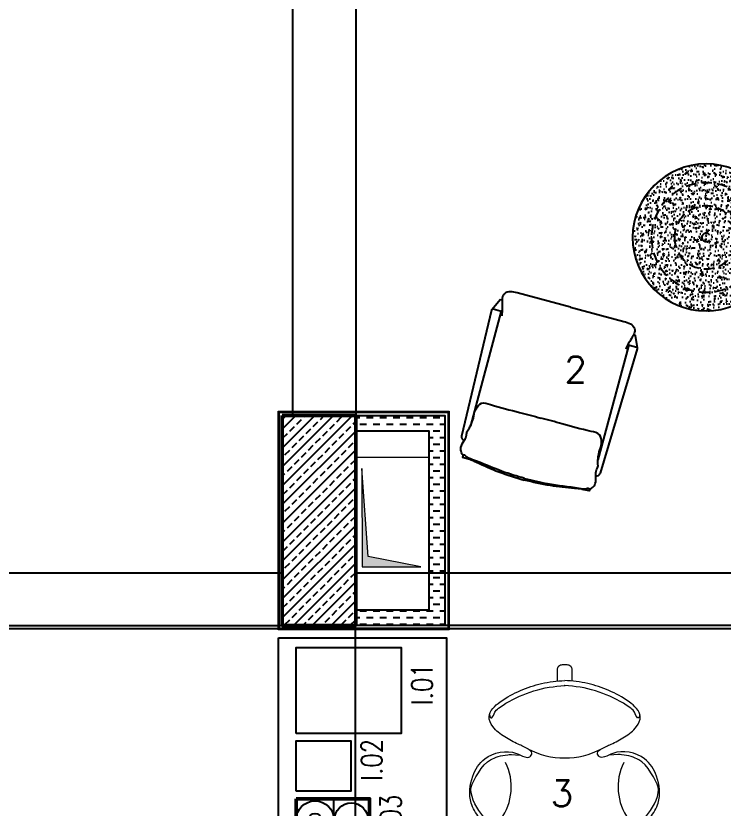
# Model space of a CAD drawing. Extents: x 820 to 5791, y 1495 to 5010.
# Drawn here: x 3283 to 3620.4, y 2819.1 to 3196.8 of the extents above; entities that cross this region are included whole.
import ezdxf
from ezdxf.enums import TextEntityAlignment as Align

# ---------------------------------------------------------------- set-up
doc = ezdxf.new("R2010")
doc.units = 0
doc.header["$LTSCALE"] = 20
for name, pattern in [('ACAD_ISO03W100', [30, 12, -18]), ('CACHE', [0.375, 0.25, -0.125]), ('DASHED2', [0.375, 0.25, -0.125]), ('HIDDEN', [0.375, 0.25, -0.125])]:
    doc.linetypes.add(name, pattern=pattern)
doc.layers.get('0').update_dxf_attribs({"linetype": 'CONTINUOUS', "lineweight": 15})
for name, color, linetype, lineweight in [('-DWG_ANA', 7, 'CONTINUOUS', 50), ('-DWG_DETAY1', 7, 'CONTINUOUS', 25), ('6_S_Furniture', 155, 'CONTINUOUS', 13), ('_00_TT_PLASTER INTERIOR', 60, 'CONTINUOUS', 0), ('_00_TT_SHAFT SPACE', 20, 'CONTINUOUS', 0), ('_00_TT_WALL LOBBY CERAMIC TILE BIG SIZE', 40, 'CONTINUOUS', 0), ('KOLON', 7, 'CONTINUOUS', 50), ('NO', 7, 'CONTINUOUS', 30)]:
    doc.layers.add(name, color=color, linetype=linetype, lineweight=lineweight)
for name, color, linetype in [('0_V_Hidden', 9, 'HIDDEN'), ('2_V_Wall', 43, 'CONTINUOUS'), ('2_V_Wall_Gasblock', 133, 'CONTINUOUS'), ('6-V-FABRIC', 145, 'CONTINUOUS'), ('6_V_Furniture_Fixed', 42, 'CONTINUOUS'), ('6_V_MARBLE', 210, 'CONTINUOUS'), ('7_V_Border', 83, 'CONTINUOUS'), ('BL-H', 210, 'CONTINUOUS'), ('BL-I', 151, 'CONTINUOUS'), ('Kiriş', 7, 'CONTINUOUS'), ('TARAMA', 8, 'CONTINUOUS'), ('V_KAPLAMA_01', 71, 'CONTINUOUS')]:
    doc.layers.add(name, color=color, linetype=linetype)
doc.layers.add('_00_TT_AREA', color=140, linetype='CONTINUOUS', plot=False)
doc.styles.add('ROMANS', font='romans.shx', dxfattribs={"width": 0.8})
doc.styles.get("Standard").update_dxf_attribs({"font": 'txttw.shx'})

# ---------------------------------------------------------------- blocks, each defined once
blk = doc.blocks.new('Poltrona Swan Lintz bege1')
at = {"ltscale": 0.1}
blk.add_wipeout([(0.03170102016667897, 0.06144991035688463), (0.025843155790454375, 0.075592045980585), (0.011701020166697162, 0.08144991035689486), (-0.008298979833284648, 0.08144991035689486), (-0.02244111545704186, 0.075592045980585), (-0.028298979833238036, 0.061449910356969895), (-0.02829897983329488, 0.019927531969443635), (-0.028032142921659897, 0.017248525662694192), (-0.11176752597563677, 0.0018666587023119519), (-0.18622673909470677, -0.026523049874839444), (-0.23864231886943799, -0.05491323301376383), (-0.2871393896279244, -0.09505071812876054), (-0.29723535005635426, -0.11601979222459136), (-0.29817198031437897, -0.12454900299317728), (-0.2970838048658493, -0.13627779706044407), (-0.29345296203257476, -0.14667639449524472), (-0.2859305452187755, -0.16026452156489768), (-0.2731030037428752, -0.1761044442181401), (-0.2514278416894058, -0.19380607268269046), (-0.19778510168092112, -0.22617593079826293), (-0.14441077564433158, -0.25149486572789215), (-0.1327606929214653, -0.2595907739243444), (-0.12935394958654456, -0.26701624188990536), (-0.1299734554111467, -0.27567936694342166), (-0.1358571446433814, -0.2837236634529745), (-0.14390748815989696, -0.28619897762877144), (-0.15815073512018785, -0.28279589519883075), (-0.173055180234428, -0.2769784565574298), (-0.19685530424334274, -0.2673256561619439), (-0.20769288526994956, -0.2651602308199017), (-0.2382361385285776, -0.2633402864440484), (-0.2547990307770647, -0.26491630607168304), (-0.2680090497619858, -0.2682657630220149), (-0.284965193533651, -0.2743728983993492), (-0.30231566623027106, -0.282450414232585), (-0.32285524717235603, -0.29786085848689936), (-0.3372482529320564, -0.3130306999253776), (-0.34731225972922175, -0.32745358114289047), (-0.3571704828523252, -0.34577546183669483), (-0.364470954970443, -0.3639502283828051), (-0.370188724381876, -0.38503073662721476), (-0.3735491394551502, -0.4067476322009611), (-0.37473212622992946, -0.43098017970061164), (-0.3719729011569086, -0.4562553394020483), (-0.3634948292711613, -0.48226084966262306), (-0.3538337706104073, -0.5003857872231094), (-0.3390270426998825, -0.5227884245499297), (-0.3224652278531437, -0.542489381738136), (-0.3015647174306366, -0.562978586021103), (-0.27928513317249326, -0.5797249216490172), (-0.2521272978659397, -0.5975425607985869), (-0.271928943783621, -0.6394914817210804), (-0.2740974452667899, -0.6478188404480534), (-0.272721603635091, -0.6553178654875467), (-0.2683430442066026, -0.6624424612928976), (-0.26238016984058277, -0.6661151726032131), (-0.24429393742801153, -0.6746526310727177), (-0.2378116423636243, -0.6765663986601282), (-0.22905560090762833, -0.6755897204811561), (-0.2236772129480471, -0.6724647312466345), (-0.2176702465459357, -0.6651038571297079), (-0.19994546749393294, -0.6275546878378009), (-0.19821398684402425, -0.6229587480099212), (-0.16409906843870203, -0.6342530177813899), (-0.12931839533905531, -0.6423409739734893), (-0.09782595141695083, -0.6480281221871849), (-0.05541943096596924, -0.6525468993309573), (0.0017010201666778357, -0.6553196404317987), (0.06285123407397464, -0.6519892892549137), (0.11663619107167733, -0.6460178785428639), (0.16671165493136186, -0.6348984217843281), (0.20442285993183873, -0.6223381955016407), (0.22533558414886556, -0.6651038571297079), (0.22893481996183596, -0.6704782156906788), (0.23249886390610186, -0.6735301224131831), (0.23616310618396597, -0.6753102036004748), (0.2408465702185083, -0.6764804729175751), (0.24563238738934956, -0.6766835853537714), (0.2519592750309414, -0.6746526310727177), (0.27004550744351263, -0.6661151726032131), (0.27414904855021405, -0.6634110418590637), (0.2777518789462192, -0.6595020765856816), (0.2804798593777491, -0.6549761810153711), (0.2815626478192712, -0.6502756467149311), (0.2813557867437737, -0.6461099435256585), (0.2795942813865224, -0.6394914817210804), (0.2618695023345765, -0.6019423124292302), (0.2583027565075895, -0.5959184054775051), (0.28065870801597725, -0.5815472388336218), (0.2985683520568614, -0.5677911168984906), (0.3105975390699598, -0.5569734814235971), (0.3270537685762065, -0.5416859486669523), (0.3468456329228786, -0.5166575610842301), (0.3584740266023516, -0.49956289711946056), (0.36623993614014694, -0.4843095328100162), (0.37412543723735325, -0.4608040139370644), (0.3782723553576943, -0.4372595809993527), (0.3781775440313879, -0.42509798660077536), (0.37770456480180314, -0.4113973883922881), (0.3755950127935819, -0.3961810399006538), (0.37322580703977337, -0.3843388255712341), (0.37022524404540036, -0.37280175445769714), (0.3634139121783164, -0.3529551068071157), (0.3551998036437283, -0.3342540512616097), (0.33916914770392737, -0.3117565015814421), (0.3211043578564272, -0.29300751529748936), (0.3075053969537862, -0.28385891355659965), (0.2911892296340568, -0.27506955507305975), (0.2763781921178179, -0.26955372365719654), (0.25981745467228734, -0.2652484993085409), (0.24446771643891907, -0.2633649636559312), (0.22884862784715665, -0.2626920350705575), (0.21147983932593206, -0.26444126974311644), (0.19384062304493455, -0.26941894811540124), (0.17645722056883528, -0.27697845655683295), (0.16375203319148568, -0.28209734027805666), (0.15553792465715333, -0.284384727994194), (0.15055602042525607, -0.2850571820177663), (0.14476714251907197, -0.28478810549600553), (0.13938121274955506, -0.2830393453852196), (0.1357460603104812, -0.27954135060195995), (0.1330525567249765, -0.27456319766787374), (0.1318404801113502, -0.2689125907101868), (0.1335912574421343, -0.2636653612543398), (0.13870783685308652, -0.2577456777749205), (0.1478128159778862, -0.25149486572775004), (0.20670910577524637, -0.22387905184677948), (0.25068863232024796, -0.19649588877712176), (0.2730102352343806, -0.17905004910488742), (0.29293785216157175, -0.15529396161900877), (0.30000991517582065, -0.13983558662636142), (0.3019998756248583, -0.12702763910129988), (0.30063739038985204, -0.11601979222459136), (0.29732934040742975, -0.10649714794467968), (0.2902044847230911, -0.09505119269056195), (0.2795877709901333, -0.08360523743633053), (0.2553990313905956, -0.06346009043440404), (0.22533306696729483, -0.0435859182012166), (0.18577088630277672, -0.02416542701720914), (0.14103933355670506, -0.005853986682296863), (0.1024834458317514, 0.0060105320503112125), (0.05593108466189278, 0.014256991872485969), (0.03578475524349756, 0.016924978125643975), (0.03170102016667897, 0.01722191359854719)], dxfattribs=at).dxf.layer = '6_S_Furniture'
at = {"layer": '6_S_Furniture', "ltscale": 0.2}
for points in [[(0.03170102016669318, 0.01992753196935837), (0.03170102016669318, 0.06144991035682779, 0.4142135623730951), (0.01170102016669716, 0.08144991035686644), (-0.008298979833298858, 0.08144991035686644, 0.4142135623730951), (-0.02829897983329488, 0.06144991035682779), (-0.02829897983329488, 0.01992753196935837)], [(-0.1999454674939614, -0.6275546878378577), (-0.2176702465459215, -0.6651038571297363, -0.4142135623730951), (-0.2442939374280257, -0.6746526310727745), (-0.2623801698405686, -0.6661151726032131, -0.4142135623730951), (-0.2719289437835926, -0.6394914817211088), (-0.2542041647316324, -0.6019423124292302)], [(0.207610805096877, -0.6275546878378577), (0.2253355841488371, -0.6651038571297363, 0.4142135623730951), (0.2519592750309414, -0.6746526310727745), (0.2700455074434984, -0.6661151726032131, 0.4142135623730951), (0.2795942813865082, -0.6394914817211088), (0.2618695023345481, -0.6019423124292302)]]:
    blk.add_lwpolyline(points, format="xyb", dxfattribs=at)
at = {"layer": '6_S_Furniture', "ltscale": 0.1}
for centre, radius, start, end in [((0.001701020166706257, 0.02597697769368779), 0.3135909449695394, 242.2294975852277, 297.7705024148588), ((-0.4258705200262511, -0.4025895601397451), 0.2157863226606062, 323.4201932087306, 26.6325073058884), ((0.4292725603596637, -0.4025895601397451), 0.2157863226606062, 153.3674926941116, 216.5798067912694), ((0.001701020166706257, -1.370331941333973), 0.7926117046025419, 79.0911116418709, 100.9088883581291)]:
    blk.add_arc(centre, radius, start, end, dxfattribs=at)
at = {"layer": '6_S_Furniture', "ltscale": 0.2}
blk.add_spline([(0.001701020166706257, -0.6553196404318555), (-0.1409937266983121, -0.6398613542249336), (-0.2647996807462505, -0.5898188674345874), (-0.3375818011141973, -0.5243150296735735), (-0.3691778480750827, -0.4665231201025222), (-0.3626190706564785, -0.359915014685555), (-0.3153791033181506, -0.2912565331579344), (-0.1898120637168859, -0.2696232203303452), (-0.1561532998459967, -0.2834612270092407), (-0.1365937726284443, -0.2828843479365446), (-0.1285842263080355, -0.2684784534712321), (-0.1421530917866818, -0.2528923831637258), (-0.1828919131012441, -0.2331409372814619), (-0.2362696239918165, -0.203849365900453), (-0.2836669818577917, -0.163243929244743), (-0.2982989798332483, -0.1239826435385112), (-0.2537191927898448, -0.0647949989890435), (-0.1739443549512316, -0.02041447346783798), (-0.09017257695188619, 0.00785454766167959), (0.001701020166706257, 0.01992753196935837)], degree=3, dxfattribs=at)
at = {"layer": '6_S_Furniture', "ltscale": 0.1}
blk.add_spline([(0.001701020166805733, -0.6553196404318555), (0.1443957670318241, -0.6398613542249336), (0.2682017210797625, -0.5898188674345874), (0.3409838414477093, -0.5243150296735735), (0.3725798884085947, -0.4665231201025222), (0.3660211109899905, -0.359915014685555), (0.3187811436516625, -0.2912565331579344), (0.1932141040503979, -0.2696232203303452), (0.1595553401795087, -0.2834612270092407), (0.1399958129619563, -0.2828843479365446), (0.1319862666415474, -0.2684784534712321), (0.1455551321201938, -0.2528923831637258), (0.1862939534347561, -0.2331409372814619), (0.2396716643253285, -0.203849365900453), (0.2870690221913037, -0.163243929244743), (0.3017010201667603, -0.1239826435385112), (0.2571212331233568, -0.0647949989890435), (0.1773463952847436, -0.02041447346783798), (0.09357461728539818, 0.00785454766167959), (0.001701020166805733, 0.01992753196935837)], degree=3, dxfattribs=at)
for points, knots in [([(-0.2972353500563401, -0.1160197922246198), (-0.28883822996238, -0.1493169626421604), (-0.2789853000551972, -0.1107704923945221), (-0.2657910859551293, -0.091384054660125), (-0.2459473630348157, -0.07940834077544423), (-0.1960868508782596, -0.04979807165710781), (-0.1596532639876074, -0.03418485675734928), (-0.0806109722735755, -0.008267318711148164), (-0.04010560200856617, -0.003713944060621088), (0.003126589234611288, -2.351258928001698e-05), (0.003264305744210105, -1.175706631784124e-05), (0.003402040333526202, -5.684341886080801e-14)], [1.046073253048352, 1.046073253048352, 1.046073253048352, 1.046073253048352, 1.094915048651805, 1.094915048651805, 1.148838955910308, 1.148838955910308, 1.278443010208612, 1.278443010208612, 1.408047064506915, 1.408047064506915, 1.40846118396435, 1.40846118396435, 1.40846118396435, 1.40846118396435]), ([(0.300637390389852, -0.1160197922246198), (0.2922402702958919, -0.1493169626421604), (0.2823873403887092, -0.1107704923945221), (0.2691931262886413, -0.091384054660125), (0.2493494033683277, -0.07940834077544423), (0.1994888912117716, -0.04979807165710781), (0.1630553043211194, -0.03418485675734928), (0.08401301260708749, -0.008267318711148164), (0.04350764234207816, -0.003713944060621088), (0.0002754510989007031, -2.351258928001698e-05), (0.0001377345893018855, -1.175706631784124e-05), (-1.4210854715202e-14, -5.684341886080801e-14)], [1.046073253048352, 1.046073253048352, 1.046073253048352, 1.046073253048352, 1.094915048651805, 1.094915048651805, 1.148838955910308, 1.148838955910308, 1.278443010208612, 1.278443010208612, 1.408047064506915, 1.408047064506915, 1.40846118396435, 1.40846118396435, 1.40846118396435, 1.40846118396435]), ([(0.003832668801464933, -0.6552055666277852), (-0.07535765000682204, -0.6455143428975703), (-0.1491819748576972, -0.630316157444156), (-0.2457409922337916, -0.5845409498083995), (-0.3000458514935644, -0.547097372290807), (-0.351589913293779, -0.4813637665409374), (-0.3769099570603203, -0.4279145770045716), (-0.362848940242543, -0.3787398206913508), (-0.3253375422065119, -0.3114102548563551), (-0.2736019750136762, -0.2853994200800116), (-0.2535969020353832, -0.2775845175744962), (-0.2225138153581838, -0.274582442580936), (-0.202257260610736, -0.2726199268516325), (-0.173055180234428, -0.2769784565574014)], [0, 0, 0, 0, 0.1977182118637404, 0.1977182118637404, 0.3954364237274808, 0.3954364237274808, 0.5235525769425549, 0.5235525769425549, 0.6516687301576289, 0.6516687301576289, 0.7247006206645942, 0.7247006206645942, 0.7265871785289995, 0.7265871785289995, 0.7265871785289995, 0.7265871785289995]), ([(-0.0004306284679529426, -0.6552055666277852), (0.07875969034033403, -0.6455143428975703), (0.1525840151912092, -0.630316157444156), (0.2491430325673036, -0.5845409498083995), (0.3034478918270764, -0.547097372290807), (0.354991953627291, -0.4813637665409374), (0.3803119973938323, -0.4279145770045716), (0.366250980576055, -0.3787398206913508), (0.3287395825400239, -0.3114102548563551), (0.2770040153471882, -0.2853994200800116), (0.2569989423688952, -0.2775845175744962), (0.2259158556916958, -0.274582442580936), (0.205659300944248, -0.2726199268516325), (0.17645722056794, -0.2769784565574014)], [0, 0, 0, 0, 0.1977182118637404, 0.1977182118637404, 0.3954364237274808, 0.3954364237274808, 0.5235525769425549, 0.5235525769425549, 0.6516687301576289, 0.6516687301576289, 0.7247006206645942, 0.7247006206645942, 0.7265871785289995, 0.7265871785289995, 0.7265871785289995, 0.7265871785289995])]:
    blk.add_open_spline(points, degree=3, knots=knots, dxfattribs=at)
blk = doc.blocks.new('MASA 58789')
at = {"layer": '6_V_MARBLE'}
h = blk.add_hatch(dxfattribs=at)
h.set_pattern_fill('AR-CONC', color=256, scale=0.03)
h.set_pattern_definition([(50, (113966.1488920263, -2807.412973828415), (5.465540069880118, -0.4781725661670921), [0.5715, -6.2865]), (355, (113966.1488920263, -2807.412973828415), (-1.05730264274908, 5.731705357171054), [0.4572, -5.0292175251]), (100.4514447, (113966.6043522363, -2807.452821433415), (4.408237412710601, 5.253532557365852), [0.485700264, -5.342707338]), (46.1842, (113966.1488920263, -2805.888973828416), (8.132371226763897, -1.261269837981814), [0.85725, -9.429749999999999]), (96.63555761, (113966.8265890263, -2805.994078828416), (7.12212402154509, 7.422783737931645), [0.7285506942, -8.0140682448]), (351.1841511700001, (113966.1488920263, -2805.888973828416), (7.12212402194931, 7.422783737565979), [0.6857990120999999, -7.5437919576]), (21, (113966.9108920263, -2806.269973828415), (4.548431738073974, -3.067955945612628), [0.5715, -6.2865]), (326.0000000000001, (113966.9108920263, -2806.269973828415), (1.854060850429412, 5.525638983669578), [0.4572, -5.029199999999999]), (71.451445, (113967.2899280043, -2806.525636825415), (6.402492578361485, 2.457683066577159), [0.485700264, -5.342698128]), (37.50000000000001, (113966.1488920263, -2807.412973828415), (0.0926580975177545, 2.536651166194593), [0, -4.96824, 0, -5.1054, 0, -5.04825]), (7.499999999999999, (113966.1488920263, -2807.412973828415), (2.004589875309172, 3.005417244543585), [0, -2.91084, 0, -4.85394, 0, -1.92405]), (327.5, (113964.4496320263, -2807.412973828415), (4.067717855006141, -0.1718623197802033), [0, -1.905, 0, -5.9436, 0, -7.886699999999999]), (317.5, (113963.6876320263, -2807.412973828415), (4.443875441580541, 0.7627947309999908), [0, -2.4765, 0, -3.94716, 0, -5.6007])])
edge = h.paths.add_edge_path()
edge.add_ellipse((113931.1488920263, -2772.412973828415), major_axis=(35, 0), ratio=1, start_angle=0, end_angle=360)
at = {"layer": '0_V_Hidden', "linetype": 'DASHED2'}
for radius in [26.0522610860072, 15, 2]:
    blk.add_circle((113931.1488920263, -2772.412973828415), radius, dxfattribs=at)
at = {"layer": '6_V_MARBLE'}
blk.add_circle((113931.1488920263, -2772.412973828415), 35, dxfattribs=at)
blk = doc.blocks.new('SANDALYE 8799')
at = {"layer": '6-V-FABRIC'}
for points in [[(113479.0000413221, -2835.162149397767), (113452.7298869514, -2835.162149397767)], [(113479.0000413221, -2835.162149397767), (113505.2701956928, -2835.162149397767)]]:
    blk.add_lwpolyline(points, dxfattribs=at)
for points in [[(113479.0000413221, -2750.717578835796), (113475.2454248859, -2750.793163405106), (113466.4394033807, -2751.004388066611), (113456.5193458455, -2752.752965145898), (113449.9031849068, -2753.12635506679), (113448.4635563189, -2754.224478767886), (113447.9353568523, -2753.773626950425), (113447.2109673833, -2754.232328457531), (113446.385652982, -2755.208832276057), (113445.4854812547, -2757.570737901149), (113446.4815925643, -2760.457192121569), (113447.1862586986, -2763.116371988292), (113446.4314444691, -2765.294388736994), (113447.4103649413, -2766.796953592274), (113447.6109180217, -2768.902728872334), (113448.20803292, -2771.480239495339), (113447.6872299095, -2774.349859552021), (113448.1040145546, -2777.347716603334), (113449.592507543, -2780.864225168597), (113458.0196959109, -2780.239263690333), (113467.1425792865, -2780.526601202428), (113475.4808498422, -2780.492978794226), (113479.0000413221, -2780.475627439855)], [(113479.0000413222, -2750.717578835796), (113482.7546577583, -2750.793163405106), (113491.5606792638, -2751.004388066611), (113501.4807367964, -2752.752965145898), (113508.0968977387, -2753.12635506679), (113509.5365263252, -2754.224478767886), (113510.0647257921, -2753.773626950425), (113510.789115261, -2754.232328457531), (113511.6144296619, -2755.208832276057), (113512.5146013891, -2757.570737901149), (113511.5184900801, -2760.457192121569), (113510.8138239456, -2763.116371988292), (113511.568638175, -2765.294388736994), (113510.5897177034, -2766.796953592274), (113510.3891646221, -2768.902728872334), (113509.7920497247, -2771.480239495339), (113510.3128527346, -2774.349859552021), (113509.8960680895, -2777.347716603334), (113508.4075751015, -2780.864225168597), (113499.980386733, -2780.239263690333), (113490.8575033577, -2780.526601202428), (113482.519232802, -2780.492978794226), (113479.0000413221, -2780.475627439855)]]:
    blk.add_open_spline(points, degree=3, knots=[0.7279681433619958, 0.7279681433619958, 0.7279681433619958, 0.7279681433619958, 11.96313156688698, 27.0944938208915, 31.13047745154887, 31.46687265865481, 32.08666150590851, 32.72970046109477, 33.72022700283022, 36.03318992948041, 39.80979703288189, 42.57531991011842, 44.10280525464039, 46.3329043666037, 47.46927014248562, 50.44499752422576, 54.19635711643871, 55.96489563176463, 59.65602999902503, 64.03276654849178, 78.38745301620293, 88.83566793961221, 88.83566793961221, 88.83566793961221, 88.83566793961221], dxfattribs=at)
for points in [[(113452.7298869514, -2835.162149397767), (113449.3999237971, -2834.838438009894), (113446.9116634364, -2833.219681269691), (113446.502811734, -2830.872391496021), (113446.7155626199, -2829.679136527529), (113447.5533201082, -2826.715868189029), (113448.4487238365, -2822.666201326969)], [(113505.2701956928, -2835.162149397767), (113508.6001588471, -2834.838438009894), (113511.0884192078, -2833.219681269691), (113511.4972709102, -2830.872391496021), (113511.2845200243, -2829.679136527529), (113510.4467625361, -2826.715868189029), (113509.5513588078, -2822.666201326969)]]:
    blk.add_spline(points, degree=3, dxfattribs=at)
at = {"layer": '6_V_Furniture_Fixed'}
for points in [[(113447.7807868452, -2753.936148009825), (113447.7807868452, -2752.936148009825), (113451.2350508666, -2752.734140980156), (113451.2827938204, -2753.075193381093)], [(113510.219295799, -2753.936148009825), (113510.219295799, -2752.936148009825), (113506.7650317776, -2752.734140980156), (113506.7172888238, -2753.075193381093)], [(113443.2224469724, -2824.639224730763), (113445.6481522054, -2830.071381450756), (113446.6194062495, -2830.071381450756)], [(113447.5599962148, -2824.372096791722), (113447.8823097938, -2825.404404099843)], [(113510.4400864295, -2824.372096791722), (113510.1177728505, -2825.404404099843)], [(113514.7776356718, -2824.639224730763), (113512.3519304388, -2830.071381450756), (113511.3806763947, -2830.071381450756)]]:
    blk.add_lwpolyline(points, dxfattribs=at)
for points in [[(113444.8182759846, -2762.551164790608), (113443.0811368178, -2824.276613943806, 0.4224784968187059), (113443.5809389282, -2824.790679873389), (113447.0666694616, -2824.790679873389, 0.4142135623762916), (113447.5666694616, -2824.290679873389), (113447.5666694616, -2768.290679873389)], [(113513.1818066596, -2762.551164790608), (113514.9189458264, -2824.276613943806, -0.4224784968187059), (113514.419143716, -2824.790679873389), (113510.9334131827, -2824.790679873389, -0.4142135623762916), (113510.4334131827, -2824.290679873389), (113510.4334131827, -2768.290679873389)]]:
    blk.add_lwpolyline(points, format="xyb", dxfattribs=at)
for points in [[(113451.2589223435, -2752.904667180625), (113452.4724267725, -2752.696367911509), (113457.4628049759, -2751.839764418677), (113466.6605519671, -2750.269725480037), (113474.7473107141, -2750.034876486646), (113479.0000413221, -2749.928278929936)], [(113506.7411603007, -2752.904667180625), (113505.5276558717, -2752.696367911509), (113500.537277668, -2751.839764418677), (113491.3395306772, -2750.269725480037), (113483.2527719302, -2750.034876486646), (113479.0000413221, -2749.928278929936)]]:
    blk.add_open_spline(points, degree=3, knots=[0, 0, 0, 0, 3.694403594011092, 15.19275144832296, 27.93683933390469, 27.93683933390469, 27.93683933390469, 27.93683933390469], dxfattribs=at)
for points in [[(113446.5404624277, -2760.794541754451), (113445.4554833646, -2761.190645221934), (113444.8182734386, -2762.551174523287)], [(113511.4596202166, -2760.794541754451), (113512.5445992797, -2761.190645221934), (113513.1818092056, -2762.551174523287)]]:
    blk.add_spline(points, degree=3, dxfattribs=at)
blk = doc.blocks.new('hgghgd')
at = {"layer": '_00_TT_SHAFT SPACE'}
h = blk.add_hatch(color=252, dxfattribs=at)
h.dxf.hatch_style = 1
h.paths.add_polyline_path([(-7216.812271401239, 7610.970745178563), (-7216.700667109737, 7564.199231577894), (-7188.753715765208, 7564.199231577894), (-7213.691382671397, 7569.100164300907)])
for points in [[(-7219.700667109737, 7561.199231577894), (-7184.700667109737, 7561.199231577894), (-7184.700667109737, 7616.197230260821), (-7219.700667109737, 7616.197230260821)], [(-7216.812271401239, 7610.970745178563), (-7216.700667109737, 7564.199231577894), (-7188.753715765208, 7564.199231577894), (-7213.691382671397, 7569.100164300907)]]:
    blk.add_lwpolyline(points, close=True, dxfattribs=at)
blk = doc.blocks.new('ANI-M200')
at = {"layer": '-DWG_ANA', "color": 0}
blk.add_lwpolyline([(20, 0), (20, -35), (0, -35), (0, 0)], close=True, dxfattribs=at)
at = {"layer": '-DWG_DETAY1', "color": 0}
blk.add_lwpolyline([(0, -18), (20, -18)], dxfattribs=at)
for centre, radius in [((10, -9), 9), ((10, -9), 3), ((10, -26.25616975897537), 8)]:
    blk.add_circle(centre, radius, dxfattribs=at)
at = {"layer": 'NO', "linetype": 'Continuous', "style": 'ROMANS', "width": 0.8}
blk.add_attdef('NO', text='', height=10, dxfattribs=at).set_placement((12, -45), align=Align.MIDDLE)
blk = doc.blocks.new('ozl-Süt soğutucu 240x260x340 mm')
at = {"layer": '-DWG_DETAY1', "color": 0, "linetype": 'Continuous'}
blk.add_lwpolyline([(0, 0), (24, 0), (24, -26), (0, -26)], close=True, dxfattribs=at)
at = {"layer": 'NO', "linetype": 'Continuous', "style": 'ROMANS', "width": 0.8}
blk.add_attdef('NO', text='', height=10, dxfattribs=at).set_placement((15, -36), align=Align.MIDDLE)
blk = doc.blocks.new('ozl-AUTO SÜPER OTOMATİK ESPRESSO KAHVE MAK')
at = {"layer": '-DWG_DETAY1', "color": 0, "linetype": 'Continuous'}
blk.add_lwpolyline([(0, 0), (41, 0), (41, -50), (-9.094947017729282e-13, -50)], close=True, dxfattribs=at)
at = {"layer": 'NO', "linetype": 'Continuous', "style": 'ROMANS', "width": 0.8}
blk.add_attdef('NO', text='', height=10, dxfattribs=at).set_placement((23.5, -60), align=Align.MIDDLE)

msp = doc.modelspace()

# ---------------------------------------------------------------- hatches: boundary and pattern name
at = {"layer": '2_V_Wall_Gasblock'}
h = msp.add_hatch(dxfattribs=at)
h.set_pattern_fill('DASH', color=256, style=0)
h.set_pattern_definition([(0, (5164.587161362215, 370.3499315282679), (3.175, 3.175), [3.175, -3.175])])
h.paths.add_polyline_path([(3444.886494252481, 2914.049185386706), (3479.886494252481, 2914.049185386706), (3479.886494252481, 2999.049185386713), (3444.886494252481, 2999.049185386713), (3444.886494252481, 3006.549185386713), (3487.386494252481, 3006.549185386713), (3487.386494252481, 2906.549185386706), (3444.886494252481, 2906.549185386706)])
at = {"layer": 'TARAMA'}
h = msp.add_hatch(dxfattribs=at)
h.set_pattern_fill('ANSI33', color=256)
h.set_pattern_definition([(45, (5164.587161362215, -4629.650068471732), (-4.490128060534577, 4.490128060534577), []), (45, (5169.077291362215, -4629.650068471732), (-4.490128060534577, 4.490128060534577), [3.175, -1.5875])])
h.paths.add_polyline_path([(3409.886494252481, 3006.549185386699), (3444.886494252478, 3006.549185386699), (3444.886494252478, 2906.549185386699), (3409.886494252481, 2906.549185386699)])

# ---------------------------------------------------------------- linework, layer by layer
at = {"layer": '2_V_Wall'}
msp.add_lwpolyline([(3444.886494252481, 2914.049185386706), (3479.886494252481, 2914.049185386706), (3479.886494252481, 2999.049185386713), (3444.886494252481, 2999.049185386713), (3444.886494252481, 3006.549185386713), (3487.386494252481, 3006.549185386713), (3487.386494252481, 2906.549185386706), (3444.886494252481, 2906.549185386706)], close=True, dxfattribs=at)
at = {"layer": '_00_TT_AREA'}
msp.add_line((3256.088185407614, 2905.049185386706), (3703.876593977868, 2905.049185386706), dxfattribs=at)
msp.add_lwpolyline([(3408.386494252481, 3008.049185386699), (3488.886494252481, 3008.049185386699), (3488.886494252481, 2905.049185386706), (3408.386494252481, 2905.049185386706)], close=True, dxfattribs=at)
at = {"layer": '_00_TT_PLASTER INTERIOR'}
msp.add_lwpolyline([(3408.386494252481, 3008.049185386699), (3488.886494252481, 3008.049185386699), (3488.886494252481, 2905.049185386704), (3408.386494252481, 2905.049185386704)], close=True, dxfattribs=at)
at = {"layer": '_00_TT_WALL LOBBY CERAMIC TILE BIG SIZE'}
for points in [[(3407.886494252481, 3008.549185386699), (3489.386494252481, 3008.549185386699), (3489.386494252481, 2904.549185386706), (3407.886494252481, 2904.549185386706)], [(3409.886494252481, 3006.549185386699), (3487.386494252481, 3006.549185386699), (3487.386494252481, 2906.549185386706), (3409.886494252481, 2906.549185386706)]]:
    msp.add_lwpolyline(points, close=True, dxfattribs=at)
at = {"layer": 'BL-H', "linetype": 'Continuous'}
msp.add_lwpolyline([(3408.116911441906, 2900.66334110352), (3488.116911441906, 2900.66334110352), (3488.116911441906, 2770.66334110352), (3408.116911441906, 2770.66334110352)], close=True, dxfattribs=at)
at = {"layer": 'Kiriş', "color": 4, "linetype": 'CACHE', "lineweight": -3, "ltscale": 50}
for points in [[(3414.886494252467, 3606.768363631559), (3444.886494252467, 3606.768363631559), (3444.886494252467, 3006.549185386721), (3414.886494252467, 3006.549185386721)], [(3409.886494252474, 2931.535196653579), (3254.591248306941, 2931.535196653579), (3254.591248306941, 2906.473117686769), (3409.886494252474, 2906.473117686769)], [(3444.886494252474, 2931.549185386712), (3705.376593977875, 2931.549185386712), (3705.376593977875, 2906.549185386712), (3444.886494252474, 2906.549185386712)]]:
    msp.add_lwpolyline(points, close=True, dxfattribs=at)
at = {"layer": 'KOLON'}
msp.add_lwpolyline([(3409.886494252481, 3006.549185386699), (3444.886494252478, 3006.549185386699), (3444.886494252478, 2906.549185386699), (3409.886494252481, 2906.549185386699)], close=True, dxfattribs=at)

# ---------------------------------------------------------------- block references
at = {"xscale": -1}
for name, p, rotation in [('MASA 58789', (839.3634104451485, 117022.4619777522), 90), ('SANDALYE 8799', (-106798.8919090409, 29690.08182031379), 164.9999999999999)]:
    msp.add_blockref(name, p, dxfattribs=dict(at, rotation=rotation))
at = {"layer": '6_S_Furniture', "ltscale": 0.1, "xscale": 120, "yscale": 120, "zscale": 120}
msp.add_blockref('Poltrona Swan Lintz bege1', (3544.208892421583, 2877.986358299692), dxfattribs=at)
at = {"layer": '_00_TT_SHAFT SPACE'}
msp.add_blockref('hgghgd', (10664.58716136221, -4629.650046191178), dxfattribs=at)
at = {"layer": 'BL-I', "linetype": 'Continuous', "rotation": 89.99999999999999}
for name, p, values in [('ozl-AUTO SÜPER OTOMATİK ESPRESSO KAHVE MAK', (3416.505013883317, 2855.108826723618), {'NO': 'I.01'}), ('ozl-Süt soğutucu 240x260x340 mm', (3416.505013883317, 2827.627172965419), {'NO': 'I.02'}), ('ANI-M200', (3416.505013883317, 2804.037441687195), {'NO': 'I.03'})]:
    msp.add_blockref(name, p, dxfattribs=at).add_auto_attribs(values)

# ---------------------------------------------------------------- texts
at = {"layer": 'V_KAPLAMA_01', "insert": (3544.292841414092, 3034.701263635987), "char_height": 12.5, "attachment_point": 1}
msp.add_mtext_dynamic_manual_height_columns('2', width=24.73662952942504, gutter_width=12.5, heights=[0], dxfattribs=at)

# ---------------------------------------------------------------- next in the draw order: linework, layer by layer
at = {"layer": '7_V_Border', "linetype": 'ACAD_ISO03W100'}
msp.add_lwpolyline([(3705.176336771038, 2906.545997429516), (3444.686237064263, 2906.545997429523), (3444.686237064263, 2746.545997429523), (2753.391015342466, 2746.545997429523)], dxfattribs=at)
at = {"layer": '_00_TT_AREA'}
msp.add_lwpolyline([(2771.091248306955, 2100.044452589947), (3403.386494252481, 2100.044452590344), (3403.386494252481, 2201.544452589947), (3446.386494252481, 2201.544452589947), (3446.386494252481, 2100.044452589947), (3697.546819705516, 2100.102366168132), (3676.58218379473, 2110.036567822877), (3752.071444425732, 2269.345279212648), (3753.676336771037, 2268.584792636095), (3753.676336771037, 2293.609706215819), (3775.396471611894, 2293.609706215819), (3775.396471611894, 2814.574553356735), (3753.676336771037, 2814.574553356735), (3753.676336771037, 2904.973117686757), (2861.670557335092, 2904.973117686757)], dxfattribs=at)

# ---------------------------------------------------------------- next in the draw order: texts
at = {"layer": 'V_KAPLAMA_01', "insert": (3537.739619173739, 2832.875332250595), "char_height": 12.5, "attachment_point": 1}
msp.add_mtext_dynamic_manual_height_columns('3', width=24.73662952942504, gutter_width=12.5, heights=[0], dxfattribs=at)

doc.saveas('drawing.dxf')
